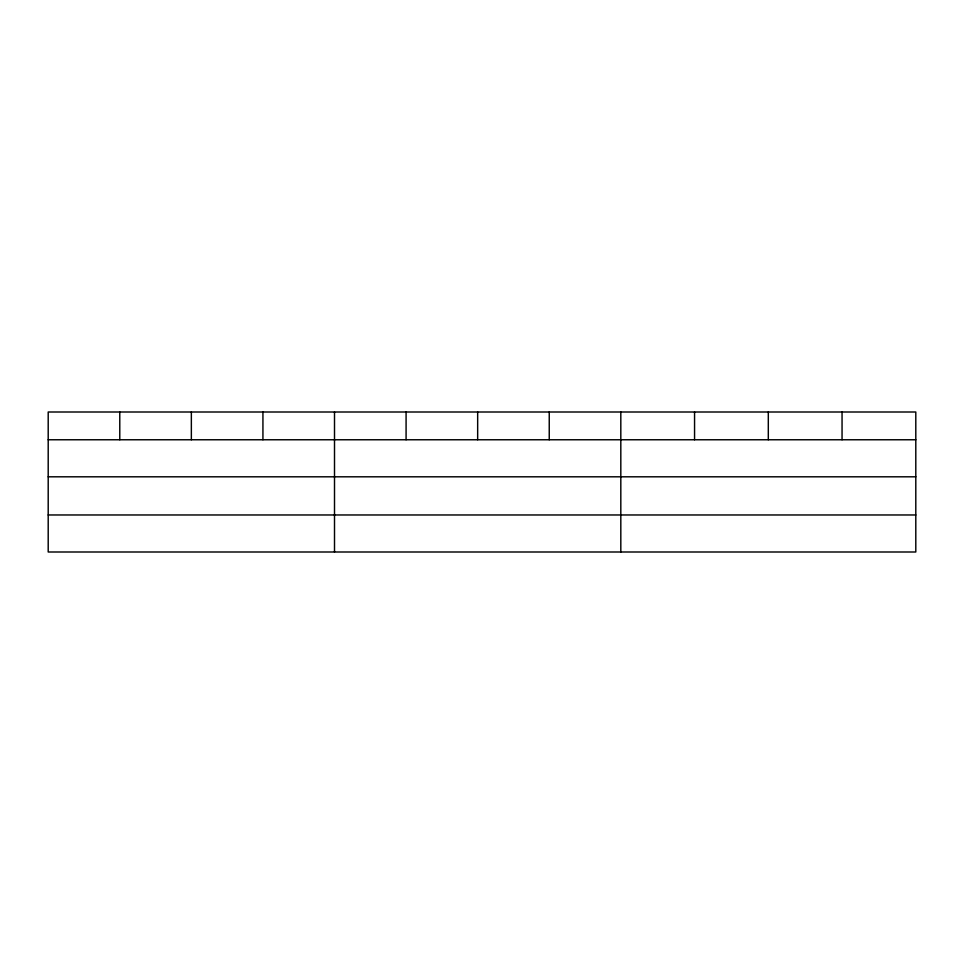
<?xml version="1.0" encoding="UTF-8"?>
<svg xmlns="http://www.w3.org/2000/svg" width="964" height="964" viewBox="0 0 964 964"><rect width="100%" height="100%" fill="white"/><g stroke="black" fill="none" stroke-linecap="round" stroke-linejoin="round"><path stroke-width="1.45" d="M915.8 476.806L915.8 412.002L48.2 412.002L48.2 551.998L915.8 551.998L915.8 476.806L48.2 476.806M48.2 439.765L915.8 439.765M48.2 514.969L915.8 514.969M842.054 412.002L842.054 439.765M768.308 412.002L768.308 439.765M694.562 412.002L694.562 439.765M620.816 412.002L620.816 551.998M549.239 412.002L549.239 439.765M477.662 412.002L477.662 439.765M406.085 412.002L406.085 439.765M334.508 412.002L334.508 551.998M262.931 412.002L262.931 439.765M191.354 412.002L191.354 439.765M119.777 412.002L119.777 439.765"/></g></svg>
